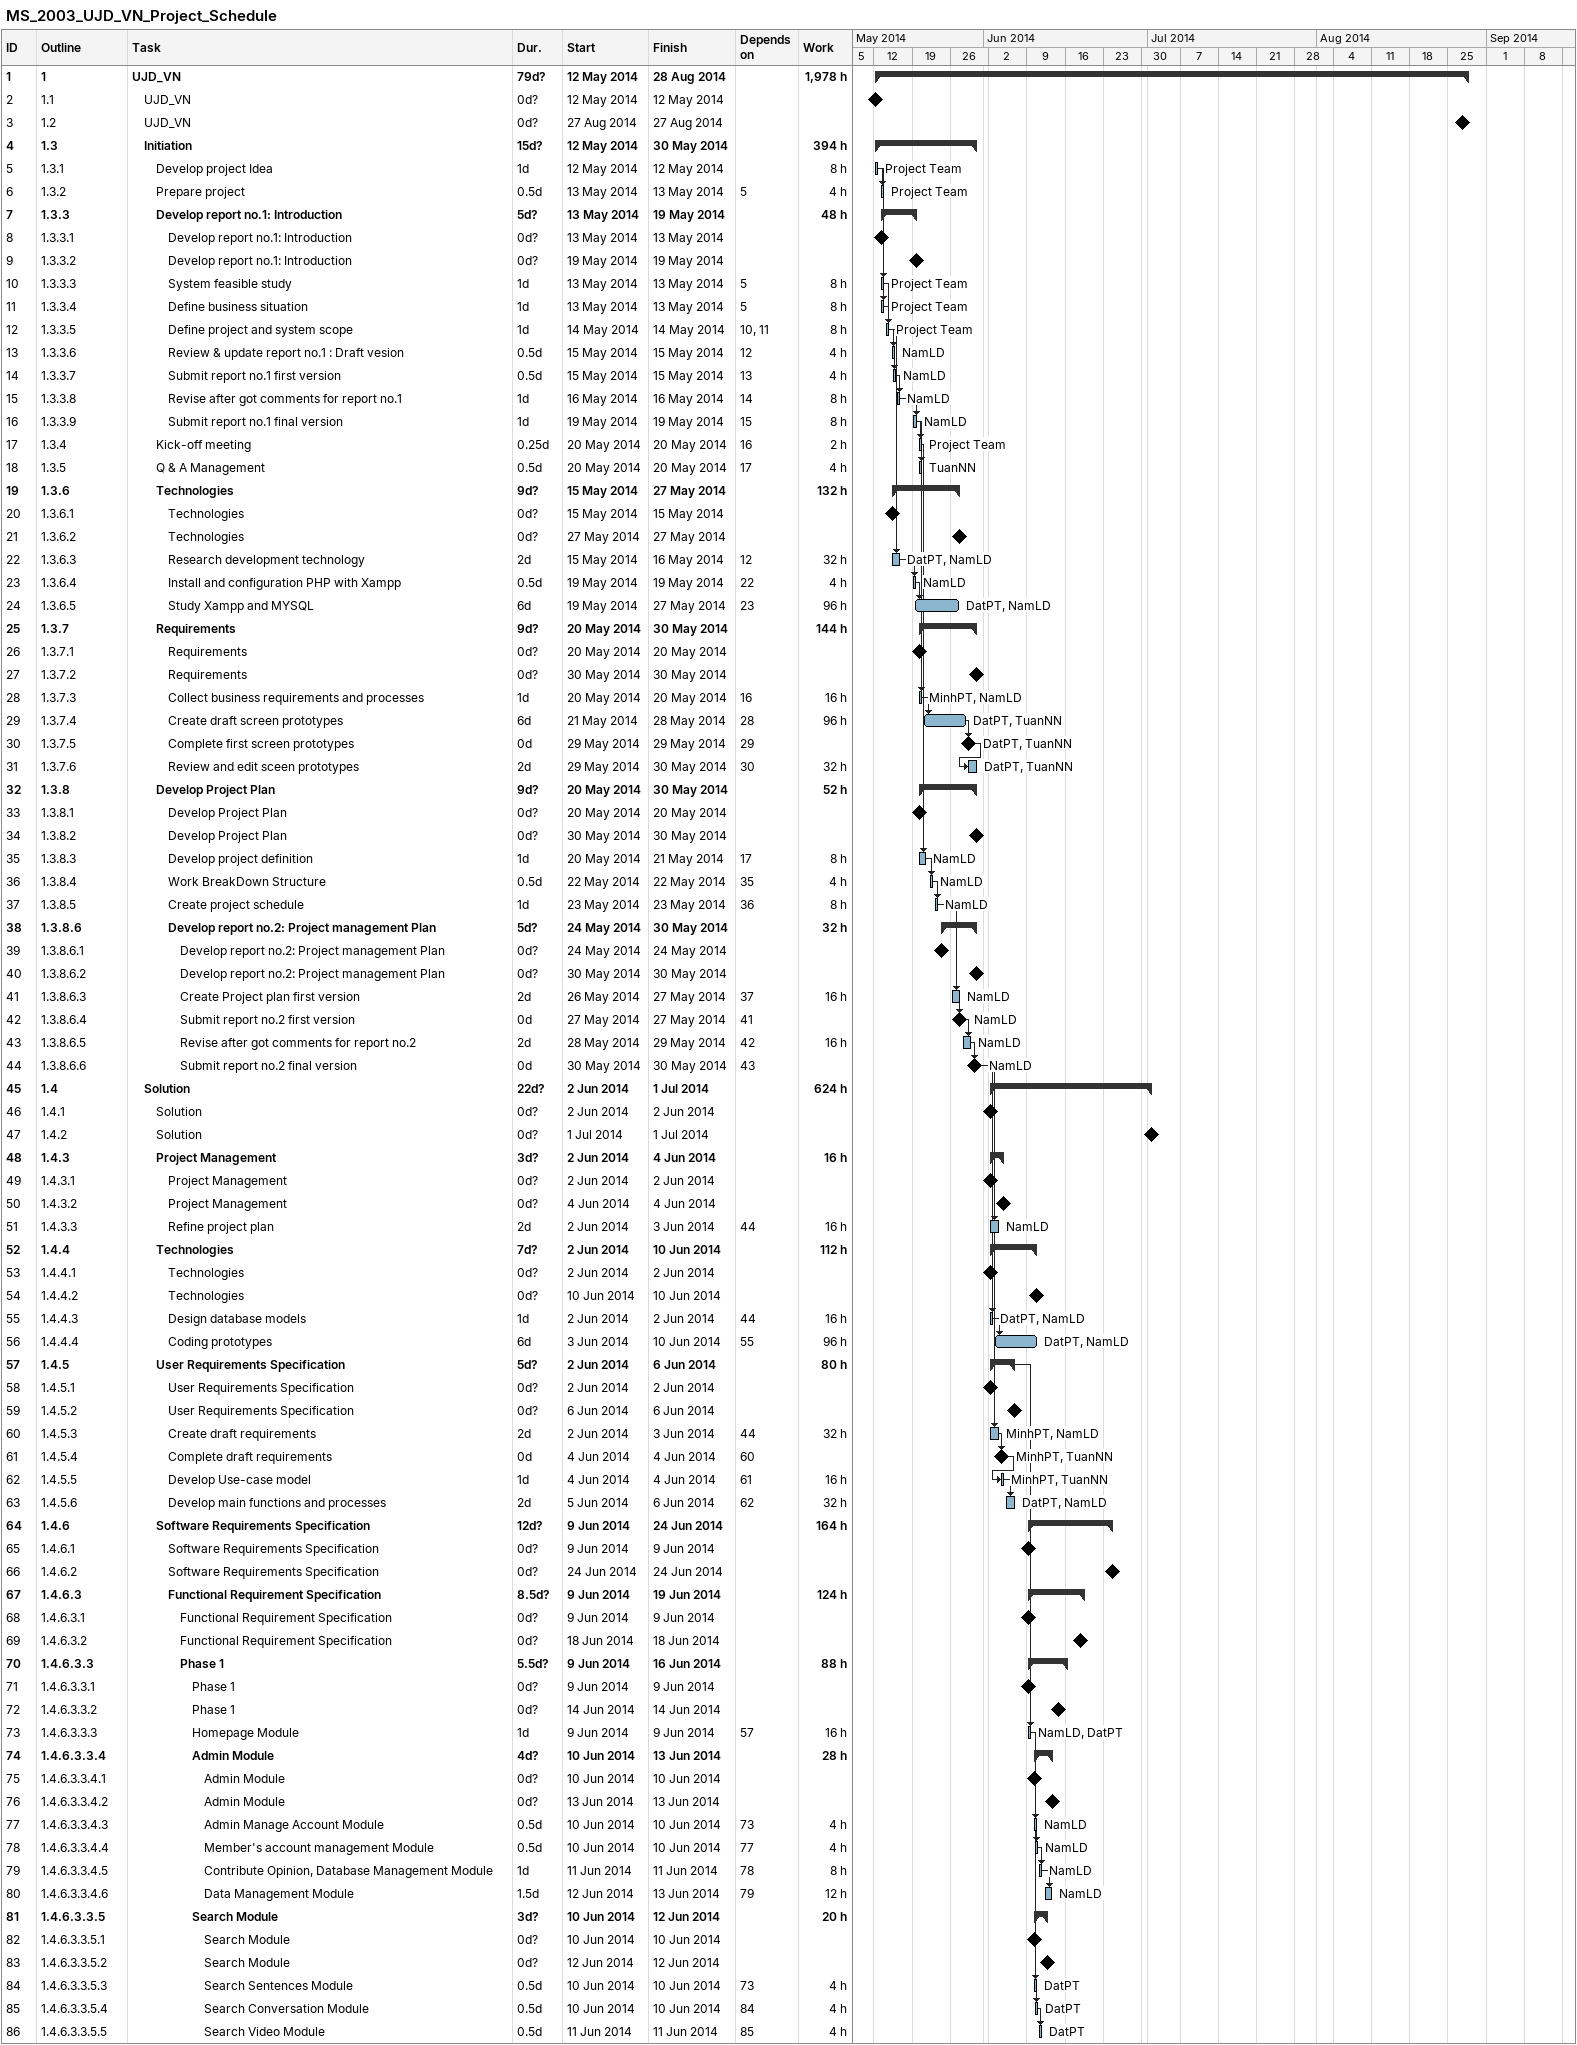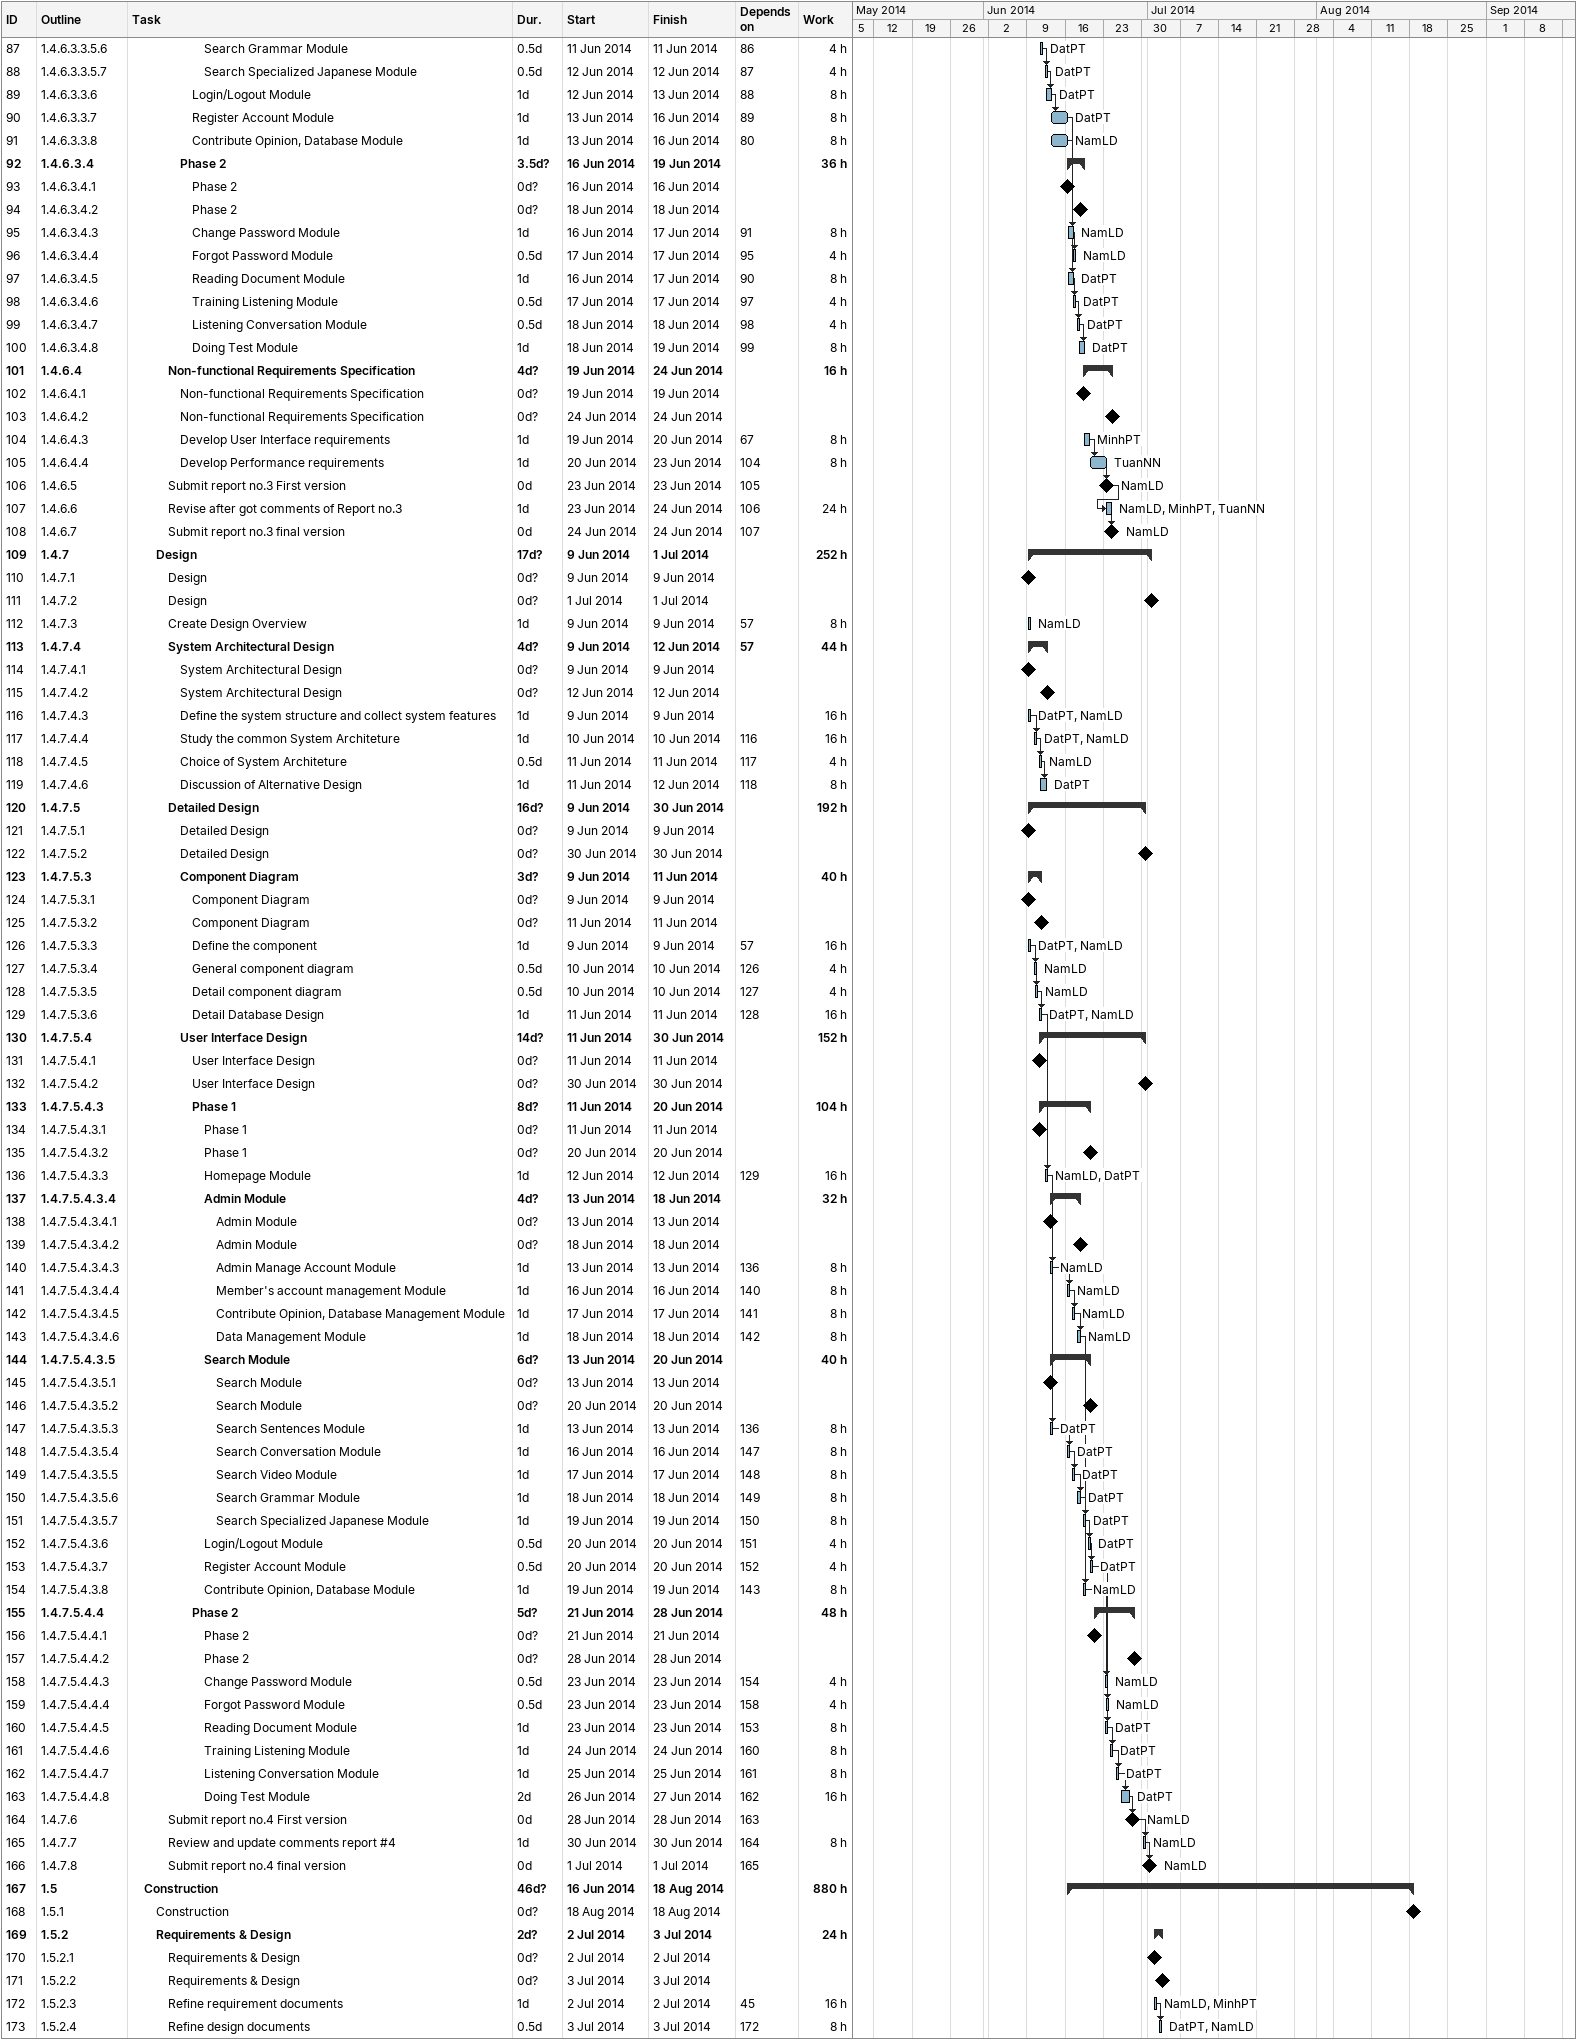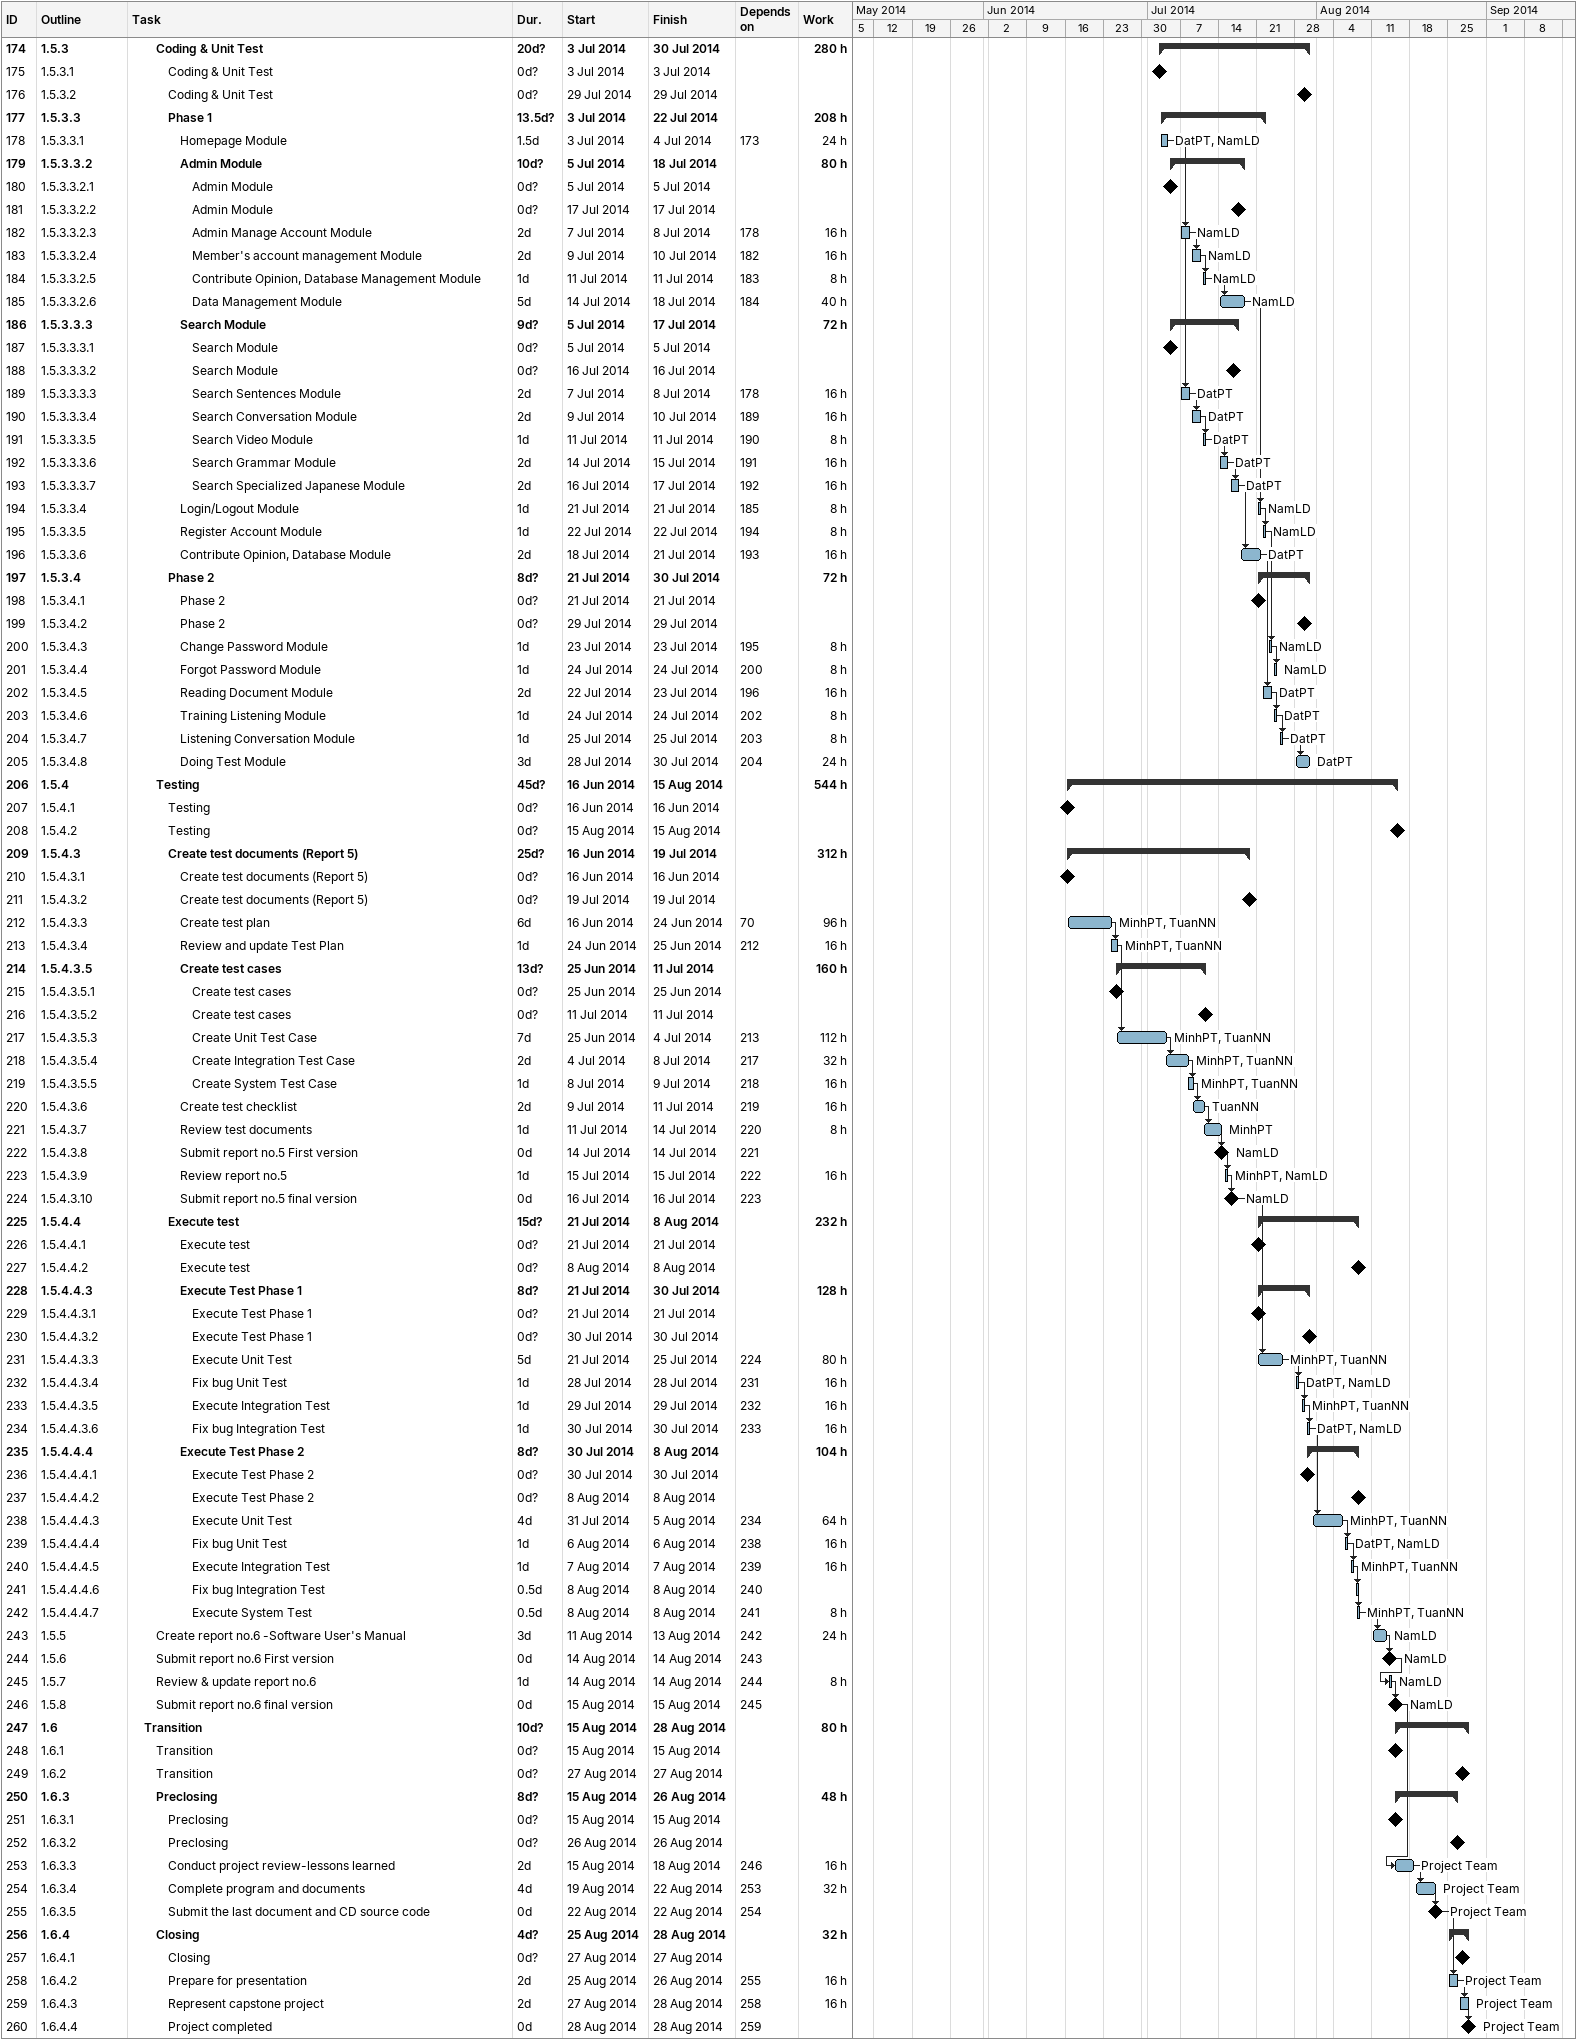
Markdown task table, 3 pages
MS_2003_UJD_VN_Project_Schedule

| ID | WBS | Task | Duration | Start | Finish | Predecessors | Resources | Work (h) |
|---|---|---|---|---|---|---|---|---|
| 1 | 1 | **UJD_VN** | 79d? | 2014-05-12 | 2014-08-28 |  |  | 1978 |
| 2 | 1.1 | UJD_VN | 0d? | 2014-05-12 | 2014-05-12 |  |  |  |
| 3 | 1.2 | UJD_VN | 0d? | 2014-08-27 | 2014-08-27 |  |  |  |
| 4 | 1.3 | **Initiation** | 15d? | 2014-05-12 | 2014-05-30 |  |  | 394 |
| 5 | 1.3.1 | Develop project Idea | 1d | 2014-05-12 | 2014-05-12 |  | Project Team | 8 |
| 6 | 1.3.2 | Prepare project | 0.5d | 2014-05-13 | 2014-05-13 | 5 | Project Team | 4 |
| 7 | 1.3.3 | **Develop report no.1: Introduction** | 5d? | 2014-05-13 | 2014-05-19 |  |  | 48 |
| 8 | 1.3.3.1 | Develop report no.1: Introduction | 0d? | 2014-05-13 | 2014-05-13 |  |  |  |
| 9 | 1.3.3.2 | Develop report no.1: Introduction | 0d? | 2014-05-19 | 2014-05-19 |  |  |  |
| 10 | 1.3.3.3 | System feasible study | 1d | 2014-05-13 | 2014-05-13 | 5 | Project Team | 8 |
| 11 | 1.3.3.4 | Define business situation | 1d | 2014-05-13 | 2014-05-13 | 5 | Project Team | 8 |
| 12 | 1.3.3.5 | Define project and system scope | 1d | 2014-05-14 | 2014-05-14 | 10, 11 | Project Team | 8 |
| 13 | 1.3.3.6 | Review & update report no.1 : Draft vesion | 0.5d | 2014-05-15 | 2014-05-15 | 12 | NamLD | 4 |
| 14 | 1.3.3.7 | Submit report no.1 first version | 0.5d | 2014-05-15 | 2014-05-15 | 13 | NamLD | 4 |
| 15 | 1.3.3.8 | Revise after got comments for report no.1 | 1d | 2014-05-16 | 2014-05-16 | 14 | NamLD | 8 |
| 16 | 1.3.3.9 | Submit report no.1 final version | 1d | 2014-05-19 | 2014-05-19 | 15 | NamLD | 8 |
| 17 | 1.3.4 | Kick-off meeting | 0.25d | 2014-05-20 | 2014-05-20 | 16 | Project Team | 2 |
| 18 | 1.3.5 | Q & A Management | 0.5d | 2014-05-20 | 2014-05-20 | 17 | TuanNN | 4 |
| 19 | 1.3.6 | **Technologies** | 9d? | 2014-05-15 | 2014-05-27 |  |  | 132 |
| 20 | 1.3.6.1 | Technologies | 0d? | 2014-05-15 | 2014-05-15 |  |  |  |
| 21 | 1.3.6.2 | Technologies | 0d? | 2014-05-27 | 2014-05-27 |  |  |  |
| 22 | 1.3.6.3 | Research development technology | 2d | 2014-05-15 | 2014-05-16 | 12 | DatPT, NamLD | 32 |
| 23 | 1.3.6.4 | Install and configuration PHP with Xampp | 0.5d | 2014-05-19 | 2014-05-19 | 22 | NamLD | 4 |
| 24 | 1.3.6.5 | Study Xampp and MYSQL | 6d | 2014-05-19 | 2014-05-27 | 23 | DatPT, NamLD | 96 |
| 25 | 1.3.7 | **Requirements** | 9d? | 2014-05-20 | 2014-05-30 |  |  | 144 |
| 26 | 1.3.7.1 | Requirements | 0d? | 2014-05-20 | 2014-05-20 |  |  |  |
| 27 | 1.3.7.2 | Requirements | 0d? | 2014-05-30 | 2014-05-30 |  |  |  |
| 28 | 1.3.7.3 | Collect business requirements and processes | 1d | 2014-05-20 | 2014-05-20 | 16 | MinhPT, NamLD | 16 |
| 29 | 1.3.7.4 | Create draft screen prototypes | 6d | 2014-05-21 | 2014-05-28 | 28 | DatPT, TuanNN | 96 |
| 30 | 1.3.7.5 | Complete first screen prototypes | 0d | 2014-05-29 | 2014-05-29 | 29 | DatPT, TuanNN |  |
| 31 | 1.3.7.6 | Review and edit sceen prototypes | 2d | 2014-05-29 | 2014-05-30 | 30 | DatPT, TuanNN | 32 |
| 32 | 1.3.8 | **Develop Project Plan** | 9d? | 2014-05-20 | 2014-05-30 |  |  | 52 |
| 33 | 1.3.8.1 | Develop Project Plan | 0d? | 2014-05-20 | 2014-05-20 |  |  |  |
| 34 | 1.3.8.2 | Develop Project Plan | 0d? | 2014-05-30 | 2014-05-30 |  |  |  |
| 35 | 1.3.8.3 | Develop project definition | 1d | 2014-05-20 | 2014-05-21 | 17 | NamLD | 8 |
| 36 | 1.3.8.4 | Work BreakDown Structure | 0.5d | 2014-05-22 | 2014-05-22 | 35 | NamLD | 4 |
| 37 | 1.3.8.5 | Create project schedule | 1d | 2014-05-23 | 2014-05-23 | 36 | NamLD | 8 |
| 38 | 1.3.8.6 | **Develop report no.2: Project management Plan** | 5d? | 2014-05-24 | 2014-05-30 |  |  | 32 |
| 39 | 1.3.8.6.1 | Develop report no.2: Project management Plan | 0d? | 2014-05-24 | 2014-05-24 |  |  |  |
| 40 | 1.3.8.6.2 | Develop report no.2: Project management Plan | 0d? | 2014-05-30 | 2014-05-30 |  |  |  |
| 41 | 1.3.8.6.3 | Create Project plan first version | 2d | 2014-05-26 | 2014-05-27 | 37 | NamLD | 16 |
| 42 | 1.3.8.6.4 | Submit report no.2 first version | 0d | 2014-05-27 | 2014-05-27 | 41 | NamLD |  |
| 43 | 1.3.8.6.5 | Revise after got comments for report no.2 | 2d | 2014-05-28 | 2014-05-29 | 42 | NamLD | 16 |
| 44 | 1.3.8.6.6 | Submit report no.2 final version | 0d | 2014-05-30 | 2014-05-30 | 43 | NamLD |  |
| 45 | 1.4 | **Solution** | 22d? | 2014-06-02 | 2014-07-01 |  |  | 624 |
| 46 | 1.4.1 | Solution | 0d? | 2014-06-02 | 2014-06-02 |  |  |  |
| 47 | 1.4.2 | Solution | 0d? | 2014-07-01 | 2014-07-01 |  |  |  |
| 48 | 1.4.3 | **Project Management** | 3d? | 2014-06-02 | 2014-06-04 |  |  | 16 |
| 49 | 1.4.3.1 | Project Management | 0d? | 2014-06-02 | 2014-06-02 |  |  |  |
| 50 | 1.4.3.2 | Project Management | 0d? | 2014-06-04 | 2014-06-04 |  |  |  |
| 51 | 1.4.3.3 | Refine project plan | 2d | 2014-06-02 | 2014-06-03 | 44 | NamLD | 16 |
| 52 | 1.4.4 | **Technologies** | 7d? | 2014-06-02 | 2014-06-10 |  |  | 112 |
| 53 | 1.4.4.1 | Technologies | 0d? | 2014-06-02 | 2014-06-02 |  |  |  |
| 54 | 1.4.4.2 | Technologies | 0d? | 2014-06-10 | 2014-06-10 |  |  |  |
| 55 | 1.4.4.3 | Design database models | 1d | 2014-06-02 | 2014-06-02 | 44 | DatPT, NamLD | 16 |
| 56 | 1.4.4.4 | Coding prototypes | 6d | 2014-06-03 | 2014-06-10 | 55 | DatPT, NamLD | 96 |
| 57 | 1.4.5 | **User Requirements Specification** | 5d? | 2014-06-02 | 2014-06-06 |  |  | 80 |
| 58 | 1.4.5.1 | User Requirements Specification | 0d? | 2014-06-02 | 2014-06-02 |  |  |  |
| 59 | 1.4.5.2 | User Requirements Specification | 0d? | 2014-06-06 | 2014-06-06 |  |  |  |
| 60 | 1.4.5.3 | Create draft requirements | 2d | 2014-06-02 | 2014-06-03 | 44 | MinhPT, NamLD | 32 |
| 61 | 1.4.5.4 | Complete draft requirements | 0d | 2014-06-04 | 2014-06-04 | 60 | MinhPT, TuanNN |  |
| 62 | 1.4.5.5 | Develop Use-case model | 1d | 2014-06-04 | 2014-06-04 | 61 | MinhPT, TuanNN | 16 |
| 63 | 1.4.5.6 | Develop main functions and processes | 2d | 2014-06-05 | 2014-06-06 | 62 | DatPT, NamLD | 32 |
| 64 | 1.4.6 | **Software Requirements Specification** | 12d? | 2014-06-09 | 2014-06-24 |  |  | 164 |
| 65 | 1.4.6.1 | Software Requirements Specification | 0d? | 2014-06-09 | 2014-06-09 |  |  |  |
| 66 | 1.4.6.2 | Software Requirements Specification | 0d? | 2014-06-24 | 2014-06-24 |  |  |  |
| 67 | 1.4.6.3 | **Functional Requirement Specification** | 8.5d? | 2014-06-09 | 2014-06-19 |  |  | 124 |
| 68 | 1.4.6.3.1 | Functional Requirement Specification | 0d? | 2014-06-09 | 2014-06-09 |  |  |  |
| 69 | 1.4.6.3.2 | Functional Requirement Specification | 0d? | 2014-06-18 | 2014-06-18 |  |  |  |
| 70 | 1.4.6.3.3 | **Phase 1** | 5.5d? | 2014-06-09 | 2014-06-16 |  |  | 88 |
| 71 | 1.4.6.3.3.1 | Phase 1 | 0d? | 2014-06-09 | 2014-06-09 |  |  |  |
| 72 | 1.4.6.3.3.2 | Phase 1 | 0d? | 2014-06-14 | 2014-06-14 |  |  |  |
| 73 | 1.4.6.3.3.3 | Homepage Module | 1d | 2014-06-09 | 2014-06-09 | 57 | NamLD, DatPT | 16 |
| 74 | 1.4.6.3.3.4 | **Admin Module** | 4d? | 2014-06-10 | 2014-06-13 |  |  | 28 |
| 75 | 1.4.6.3.3.4.1 | Admin Module | 0d? | 2014-06-10 | 2014-06-10 |  |  |  |
| 76 | 1.4.6.3.3.4.2 | Admin Module | 0d? | 2014-06-13 | 2014-06-13 |  |  |  |
| 77 | 1.4.6.3.3.4.3 | Admin Manage Account Module | 0.5d | 2014-06-10 | 2014-06-10 | 73 | NamLD | 4 |
| 78 | 1.4.6.3.3.4.4 | Member's account management Module | 0.5d | 2014-06-10 | 2014-06-10 | 77 | NamLD | 4 |
| 79 | 1.4.6.3.3.4.5 | Contribute Opinion, Database Management Module | 1d | 2014-06-11 | 2014-06-11 | 78 | NamLD | 8 |
| 80 | 1.4.6.3.3.4.6 | Data Management Module | 1.5d | 2014-06-12 | 2014-06-13 | 79 | NamLD | 12 |
| 81 | 1.4.6.3.3.5 | **Search Module** | 3d? | 2014-06-10 | 2014-06-12 |  |  | 20 |
| 82 | 1.4.6.3.3.5.1 | Search Module | 0d? | 2014-06-10 | 2014-06-10 |  |  |  |
| 83 | 1.4.6.3.3.5.2 | Search Module | 0d? | 2014-06-12 | 2014-06-12 |  |  |  |
| 84 | 1.4.6.3.3.5.3 | Search Sentences Module | 0.5d | 2014-06-10 | 2014-06-10 | 73 | DatPT | 4 |
| 85 | 1.4.6.3.3.5.4 | Search Conversation Module | 0.5d | 2014-06-10 | 2014-06-10 | 84 | DatPT | 4 |
| 86 | 1.4.6.3.3.5.5 | Search Video Module | 0.5d | 2014-06-11 | 2014-06-11 | 85 | DatPT | 4 |
| 87 | 1.4.6.3.3.5.6 | Search Grammar Module | 0.5d | 2014-06-11 | 2014-06-11 | 86 | DatPT | 4 |
| 88 | 1.4.6.3.3.5.7 | Search Specialized Japanese Module | 0.5d | 2014-06-12 | 2014-06-12 | 87 | DatPT | 4 |
| 89 | 1.4.6.3.3.6 | Login/Logout Module | 1d | 2014-06-12 | 2014-06-13 | 88 | DatPT | 8 |
| 90 | 1.4.6.3.3.7 | Register Account Module | 1d | 2014-06-13 | 2014-06-16 | 89 | DatPT | 8 |
| 91 | 1.4.6.3.3.8 | Contribute Opinion, Database Module | 1d | 2014-06-13 | 2014-06-16 | 80 | NamLD | 8 |
| 92 | 1.4.6.3.4 | **Phase 2** | 3.5d? | 2014-06-16 | 2014-06-19 |  |  | 36 |
| 93 | 1.4.6.3.4.1 | Phase 2 | 0d? | 2014-06-16 | 2014-06-16 |  |  |  |
| 94 | 1.4.6.3.4.2 | Phase 2 | 0d? | 2014-06-18 | 2014-06-18 |  |  |  |
| 95 | 1.4.6.3.4.3 | Change Password Module | 1d | 2014-06-16 | 2014-06-17 | 91 | NamLD | 8 |
| 96 | 1.4.6.3.4.4 | Forgot Password Module | 0.5d | 2014-06-17 | 2014-06-17 | 95 | NamLD | 4 |
| 97 | 1.4.6.3.4.5 | Reading Document Module | 1d | 2014-06-16 | 2014-06-17 | 90 | DatPT | 8 |
| 98 | 1.4.6.3.4.6 | Training Listening Module | 0.5d | 2014-06-17 | 2014-06-17 | 97 | DatPT | 4 |
| 99 | 1.4.6.3.4.7 | Listening Conversation Module | 0.5d | 2014-06-18 | 2014-06-18 | 98 | DatPT | 4 |
| 100 | 1.4.6.3.4.8 | Doing Test Module | 1d | 2014-06-18 | 2014-06-19 | 99 | DatPT | 8 |
| 101 | 1.4.6.4 | **Non-functional Requirements Specification** | 4d? | 2014-06-19 | 2014-06-24 |  |  | 16 |
| 102 | 1.4.6.4.1 | Non-functional Requirements Specification | 0d? | 2014-06-19 | 2014-06-19 |  |  |  |
| 103 | 1.4.6.4.2 | Non-functional Requirements Specification | 0d? | 2014-06-24 | 2014-06-24 |  |  |  |
| 104 | 1.4.6.4.3 | Develop User Interface requirements | 1d | 2014-06-19 | 2014-06-20 | 67 | MinhPT | 8 |
| 105 | 1.4.6.4.4 | Develop Performance requirements | 1d | 2014-06-20 | 2014-06-23 | 104 | TuanNN | 8 |
| 106 | 1.4.6.5 | Submit report no.3 First version | 0d | 2014-06-23 | 2014-06-23 | 105 | NamLD |  |
| 107 | 1.4.6.6 | Revise after got comments of Report no.3 | 1d | 2014-06-23 | 2014-06-24 | 106 | NamLD, MinhPT, TuanNN | 24 |
| 108 | 1.4.6.7 | Submit report no.3 final version | 0d | 2014-06-24 | 2014-06-24 | 107 | NamLD |  |
| 109 | 1.4.7 | **Design** | 17d? | 2014-06-09 | 2014-07-01 |  |  | 252 |
| 110 | 1.4.7.1 | Design | 0d? | 2014-06-09 | 2014-06-09 |  |  |  |
| 111 | 1.4.7.2 | Design | 0d? | 2014-07-01 | 2014-07-01 |  |  |  |
| 112 | 1.4.7.3 | Create Design Overview | 1d | 2014-06-09 | 2014-06-09 | 57 | NamLD | 8 |
| 113 | 1.4.7.4 | **System Architectural Design** | 4d? | 2014-06-09 | 2014-06-12 | 57 |  | 44 |
| 114 | 1.4.7.4.1 | System Architectural Design | 0d? | 2014-06-09 | 2014-06-09 |  |  |  |
| 115 | 1.4.7.4.2 | System Architectural Design | 0d? | 2014-06-12 | 2014-06-12 |  |  |  |
| 116 | 1.4.7.4.3 | Define the system structure and collect system features | 1d | 2014-06-09 | 2014-06-09 |  | DatPT, NamLD | 16 |
| 117 | 1.4.7.4.4 | Study the common System Architeture | 1d | 2014-06-10 | 2014-06-10 | 116 | DatPT, NamLD | 16 |
| 118 | 1.4.7.4.5 | Choice of System Architeture | 0.5d | 2014-06-11 | 2014-06-11 | 117 | NamLD | 4 |
| 119 | 1.4.7.4.6 | Discussion of Alternative Design | 1d | 2014-06-11 | 2014-06-12 | 118 | DatPT | 8 |
| 120 | 1.4.7.5 | **Detailed Design** | 16d? | 2014-06-09 | 2014-06-30 |  |  | 192 |
| 121 | 1.4.7.5.1 | Detailed Design | 0d? | 2014-06-09 | 2014-06-09 |  |  |  |
| 122 | 1.4.7.5.2 | Detailed Design | 0d? | 2014-06-30 | 2014-06-30 |  |  |  |
| 123 | 1.4.7.5.3 | **Component Diagram** | 3d? | 2014-06-09 | 2014-06-11 |  |  | 40 |
| 124 | 1.4.7.5.3.1 | Component Diagram | 0d? | 2014-06-09 | 2014-06-09 |  |  |  |
| 125 | 1.4.7.5.3.2 | Component Diagram | 0d? | 2014-06-11 | 2014-06-11 |  |  |  |
| 126 | 1.4.7.5.3.3 | Define the component | 1d | 2014-06-09 | 2014-06-09 | 57 | DatPT, NamLD | 16 |
| 127 | 1.4.7.5.3.4 | General component diagram | 0.5d | 2014-06-10 | 2014-06-10 | 126 | NamLD | 4 |
| 128 | 1.4.7.5.3.5 | Detail component diagram | 0.5d | 2014-06-10 | 2014-06-10 | 127 | NamLD | 4 |
| 129 | 1.4.7.5.3.6 | Detail Database Design | 1d | 2014-06-11 | 2014-06-11 | 128 | DatPT, NamLD | 16 |
| 130 | 1.4.7.5.4 | **User Interface Design** | 14d? | 2014-06-11 | 2014-06-30 |  |  | 152 |
| 131 | 1.4.7.5.4.1 | User Interface Design | 0d? | 2014-06-11 | 2014-06-11 |  |  |  |
| 132 | 1.4.7.5.4.2 | User Interface Design | 0d? | 2014-06-30 | 2014-06-30 |  |  |  |
| 133 | 1.4.7.5.4.3 | **Phase 1** | 8d? | 2014-06-11 | 2014-06-20 |  |  | 104 |
| 134 | 1.4.7.5.4.3.1 | Phase 1 | 0d? | 2014-06-11 | 2014-06-11 |  |  |  |
| 135 | 1.4.7.5.4.3.2 | Phase 1 | 0d? | 2014-06-20 | 2014-06-20 |  |  |  |
| 136 | 1.4.7.5.4.3.3 | Homepage Module | 1d | 2014-06-12 | 2014-06-12 | 129 | NamLD, DatPT | 16 |
| 137 | 1.4.7.5.4.3.4 | **Admin Module** | 4d? | 2014-06-13 | 2014-06-18 |  |  | 32 |
| 138 | 1.4.7.5.4.3.4.1 | Admin Module | 0d? | 2014-06-13 | 2014-06-13 |  |  |  |
| 139 | 1.4.7.5.4.3.4.2 | Admin Module | 0d? | 2014-06-18 | 2014-06-18 |  |  |  |
| 140 | 1.4.7.5.4.3.4.3 | Admin Manage Account Module | 1d | 2014-06-13 | 2014-06-13 | 136 | NamLD | 8 |
| 141 | 1.4.7.5.4.3.4.4 | Member's account management Module | 1d | 2014-06-16 | 2014-06-16 | 140 | NamLD | 8 |
| 142 | 1.4.7.5.4.3.4.5 | Contribute Opinion, Database Management Module | 1d | 2014-06-17 | 2014-06-17 | 141 | NamLD | 8 |
| 143 | 1.4.7.5.4.3.4.6 | Data Management Module | 1d | 2014-06-18 | 2014-06-18 | 142 | NamLD | 8 |
| 144 | 1.4.7.5.4.3.5 | **Search Module** | 6d? | 2014-06-13 | 2014-06-20 |  |  | 40 |
| 145 | 1.4.7.5.4.3.5.1 | Search Module | 0d? | 2014-06-13 | 2014-06-13 |  |  |  |
| 146 | 1.4.7.5.4.3.5.2 | Search Module | 0d? | 2014-06-20 | 2014-06-20 |  |  |  |
| 147 | 1.4.7.5.4.3.5.3 | Search Sentences Module | 1d | 2014-06-13 | 2014-06-13 | 136 | DatPT | 8 |
| 148 | 1.4.7.5.4.3.5.4 | Search Conversation Module | 1d | 2014-06-16 | 2014-06-16 | 147 | DatPT | 8 |
| 149 | 1.4.7.5.4.3.5.5 | Search Video Module | 1d | 2014-06-17 | 2014-06-17 | 148 | DatPT | 8 |
| 150 | 1.4.7.5.4.3.5.6 | Search Grammar Module | 1d | 2014-06-18 | 2014-06-18 | 149 | DatPT | 8 |
| 151 | 1.4.7.5.4.3.5.7 | Search Specialized Japanese Module | 1d | 2014-06-19 | 2014-06-19 | 150 | DatPT | 8 |
| 152 | 1.4.7.5.4.3.6 | Login/Logout Module | 0.5d | 2014-06-20 | 2014-06-20 | 151 | DatPT | 4 |
| 153 | 1.4.7.5.4.3.7 | Register Account Module | 0.5d | 2014-06-20 | 2014-06-20 | 152 | DatPT | 4 |
| 154 | 1.4.7.5.4.3.8 | Contribute Opinion, Database Module | 1d | 2014-06-19 | 2014-06-19 | 143 | NamLD | 8 |
| 155 | 1.4.7.5.4.4 | **Phase 2** | 5d? | 2014-06-21 | 2014-06-28 |  |  | 48 |
| 156 | 1.4.7.5.4.4.1 | Phase 2 | 0d? | 2014-06-21 | 2014-06-21 |  |  |  |
| 157 | 1.4.7.5.4.4.2 | Phase 2 | 0d? | 2014-06-28 | 2014-06-28 |  |  |  |
| 158 | 1.4.7.5.4.4.3 | Change Password Module | 0.5d | 2014-06-23 | 2014-06-23 | 154 | NamLD | 4 |
| 159 | 1.4.7.5.4.4.4 | Forgot Password Module | 0.5d | 2014-06-23 | 2014-06-23 | 158 | NamLD | 4 |
| 160 | 1.4.7.5.4.4.5 | Reading Document Module | 1d | 2014-06-23 | 2014-06-23 | 153 | DatPT | 8 |
| 161 | 1.4.7.5.4.4.6 | Training Listening Module | 1d | 2014-06-24 | 2014-06-24 | 160 | DatPT | 8 |
| 162 | 1.4.7.5.4.4.7 | Listening Conversation Module | 1d | 2014-06-25 | 2014-06-25 | 161 | DatPT | 8 |
| 163 | 1.4.7.5.4.4.8 | Doing Test Module | 2d | 2014-06-26 | 2014-06-27 | 162 | DatPT | 16 |
| 164 | 1.4.7.6 | Submit report no.4 First version | 0d | 2014-06-28 | 2014-06-28 | 163 | NamLD |  |
| 165 | 1.4.7.7 | Review and update comments report #4 | 1d | 2014-06-30 | 2014-06-30 | 164 | NamLD | 8 |
| 166 | 1.4.7.8 | Submit report no.4 final version | 0d | 2014-07-01 | 2014-07-01 | 165 | NamLD |  |
| 167 | 1.5 | **Construction** | 46d? | 2014-06-16 | 2014-08-18 |  |  | 880 |
| 168 | 1.5.1 | Construction | 0d? | 2014-08-18 | 2014-08-18 |  |  |  |
| 169 | 1.5.2 | **Requirements & Design** | 2d? | 2014-07-02 | 2014-07-03 |  |  | 24 |
| 170 | 1.5.2.1 | Requirements & Design | 0d? | 2014-07-02 | 2014-07-02 |  |  |  |
| 171 | 1.5.2.2 | Requirements & Design | 0d? | 2014-07-03 | 2014-07-03 |  |  |  |
| 172 | 1.5.2.3 | Refine requirement documents | 1d | 2014-07-02 | 2014-07-02 | 45 | NamLD, MinhPT | 16 |
| 173 | 1.5.2.4 | Refine design documents | 0.5d | 2014-07-03 | 2014-07-03 | 172 | DatPT, NamLD | 8 |
| 174 | 1.5.3 | **Coding & Unit Test** | 20d? | 2014-07-03 | 2014-07-30 |  |  | 280 |
| 175 | 1.5.3.1 | Coding & Unit Test | 0d? | 2014-07-03 | 2014-07-03 |  |  |  |
| 176 | 1.5.3.2 | Coding & Unit Test | 0d? | 2014-07-29 | 2014-07-29 |  |  |  |
| 177 | 1.5.3.3 | **Phase 1** | 13.5d? | 2014-07-03 | 2014-07-22 |  |  | 208 |
| 178 | 1.5.3.3.1 | Homepage Module | 1.5d | 2014-07-03 | 2014-07-04 | 173 | DatPT, NamLD | 24 |
| 179 | 1.5.3.3.2 | **Admin Module** | 10d? | 2014-07-05 | 2014-07-18 |  |  | 80 |
| 180 | 1.5.3.3.2.1 | Admin Module | 0d? | 2014-07-05 | 2014-07-05 |  |  |  |
| 181 | 1.5.3.3.2.2 | Admin Module | 0d? | 2014-07-17 | 2014-07-17 |  |  |  |
| 182 | 1.5.3.3.2.3 | Admin Manage Account Module | 2d | 2014-07-07 | 2014-07-08 | 178 | NamLD | 16 |
| 183 | 1.5.3.3.2.4 | Member's account management Module | 2d | 2014-07-09 | 2014-07-10 | 182 | NamLD | 16 |
| 184 | 1.5.3.3.2.5 | Contribute Opinion, Database Management Module | 1d | 2014-07-11 | 2014-07-11 | 183 | NamLD | 8 |
| 185 | 1.5.3.3.2.6 | Data Management Module | 5d | 2014-07-14 | 2014-07-18 | 184 | NamLD | 40 |
| 186 | 1.5.3.3.3 | **Search Module** | 9d? | 2014-07-05 | 2014-07-17 |  |  | 72 |
| 187 | 1.5.3.3.3.1 | Search Module | 0d? | 2014-07-05 | 2014-07-05 |  |  |  |
| 188 | 1.5.3.3.3.2 | Search Module | 0d? | 2014-07-16 | 2014-07-16 |  |  |  |
| 189 | 1.5.3.3.3.3 | Search Sentences Module | 2d | 2014-07-07 | 2014-07-08 | 178 | DatPT | 16 |
| 190 | 1.5.3.3.3.4 | Search Conversation Module | 2d | 2014-07-09 | 2014-07-10 | 189 | DatPT | 16 |
| 191 | 1.5.3.3.3.5 | Search Video Module | 1d | 2014-07-11 | 2014-07-11 | 190 | DatPT | 8 |
| 192 | 1.5.3.3.3.6 | Search Grammar Module | 2d | 2014-07-14 | 2014-07-15 | 191 | DatPT | 16 |
| 193 | 1.5.3.3.3.7 | Search Specialized Japanese Module | 2d | 2014-07-16 | 2014-07-17 | 192 | DatPT | 16 |
| 194 | 1.5.3.3.4 | Login/Logout Module | 1d | 2014-07-21 | 2014-07-21 | 185 | NamLD | 8 |
| 195 | 1.5.3.3.5 | Register Account Module | 1d | 2014-07-22 | 2014-07-22 | 194 | NamLD | 8 |
| 196 | 1.5.3.3.6 | Contribute Opinion, Database Module | 2d | 2014-07-18 | 2014-07-21 | 193 | DatPT | 16 |
| 197 | 1.5.3.4 | **Phase 2** | 8d? | 2014-07-21 | 2014-07-30 |  |  | 72 |
| 198 | 1.5.3.4.1 | Phase 2 | 0d? | 2014-07-21 | 2014-07-21 |  |  |  |
| 199 | 1.5.3.4.2 | Phase 2 | 0d? | 2014-07-29 | 2014-07-29 |  |  |  |
| 200 | 1.5.3.4.3 | Change Password Module | 1d | 2014-07-23 | 2014-07-23 | 195 | NamLD | 8 |
| 201 | 1.5.3.4.4 | Forgot Password Module | 1d | 2014-07-24 | 2014-07-24 | 200 | NamLD | 8 |
| 202 | 1.5.3.4.5 | Reading Document Module | 2d | 2014-07-22 | 2014-07-23 | 196 | DatPT | 16 |
| 203 | 1.5.3.4.6 | Training Listening Module | 1d | 2014-07-24 | 2014-07-24 | 202 | DatPT | 8 |
| 204 | 1.5.3.4.7 | Listening Conversation Module | 1d | 2014-07-25 | 2014-07-25 | 203 | DatPT | 8 |
| 205 | 1.5.3.4.8 | Doing Test Module | 3d | 2014-07-28 | 2014-07-30 | 204 | DatPT | 24 |
| 206 | 1.5.4 | **Testing** | 45d? | 2014-06-16 | 2014-08-15 |  |  | 544 |
| 207 | 1.5.4.1 | Testing | 0d? | 2014-06-16 | 2014-06-16 |  |  |  |
| 208 | 1.5.4.2 | Testing | 0d? | 2014-08-15 | 2014-08-15 |  |  |  |
| 209 | 1.5.4.3 | **Create test documents (Report 5)** | 25d? | 2014-06-16 | 2014-07-19 |  |  | 312 |
| 210 | 1.5.4.3.1 | Create test documents (Report 5) | 0d? | 2014-06-16 | 2014-06-16 |  |  |  |
| 211 | 1.5.4.3.2 | Create test documents (Report 5) | 0d? | 2014-07-19 | 2014-07-19 |  |  |  |
| 212 | 1.5.4.3.3 | Create test plan | 6d | 2014-06-16 | 2014-06-24 | 70 | MinhPT, TuanNN | 96 |
| 213 | 1.5.4.3.4 | Review and update Test Plan | 1d | 2014-06-24 | 2014-06-25 | 212 | MinhPT, TuanNN | 16 |
| 214 | 1.5.4.3.5 | **Create test cases** | 13d? | 2014-06-25 | 2014-07-11 |  |  | 160 |
| 215 | 1.5.4.3.5.1 | Create test cases | 0d? | 2014-06-25 | 2014-06-25 |  |  |  |
| 216 | 1.5.4.3.5.2 | Create test cases | 0d? | 2014-07-11 | 2014-07-11 |  |  |  |
| 217 | 1.5.4.3.5.3 | Create Unit Test Case | 7d | 2014-06-25 | 2014-07-04 | 213 | MinhPT, TuanNN | 112 |
| 218 | 1.5.4.3.5.4 | Create Integration Test Case | 2d | 2014-07-04 | 2014-07-08 | 217 | MinhPT, TuanNN | 32 |
| 219 | 1.5.4.3.5.5 | Create System Test Case | 1d | 2014-07-08 | 2014-07-09 | 218 | MinhPT, TuanNN | 16 |
| 220 | 1.5.4.3.6 | Create test checklist | 2d | 2014-07-09 | 2014-07-11 | 219 | TuanNN | 16 |
| 221 | 1.5.4.3.7 | Review test documents | 1d | 2014-07-11 | 2014-07-14 | 220 | MinhPT | 8 |
| 222 | 1.5.4.3.8 | Submit report no.5 First version | 0d | 2014-07-14 | 2014-07-14 | 221 | NamLD |  |
| 223 | 1.5.4.3.9 | Review report no.5 | 1d | 2014-07-15 | 2014-07-15 | 222 | MinhPT, NamLD | 16 |
| 224 | 1.5.4.3.10 | Submit report no.5 final version | 0d | 2014-07-16 | 2014-07-16 | 223 | NamLD |  |
| 225 | 1.5.4.4 | **Execute test** | 15d? | 2014-07-21 | 2014-08-08 |  |  | 232 |
| 226 | 1.5.4.4.1 | Execute test | 0d? | 2014-07-21 | 2014-07-21 |  |  |  |
| 227 | 1.5.4.4.2 | Execute test | 0d? | 2014-08-08 | 2014-08-08 |  |  |  |
| 228 | 1.5.4.4.3 | **Execute Test Phase 1** | 8d? | 2014-07-21 | 2014-07-30 |  |  | 128 |
| 229 | 1.5.4.4.3.1 | Execute Test Phase 1 | 0d? | 2014-07-21 | 2014-07-21 |  |  |  |
| 230 | 1.5.4.4.3.2 | Execute Test Phase 1 | 0d? | 2014-07-30 | 2014-07-30 |  |  |  |
| 231 | 1.5.4.4.3.3 | Execute Unit Test | 5d | 2014-07-21 | 2014-07-25 | 224 | MinhPT, TuanNN | 80 |
| 232 | 1.5.4.4.3.4 | Fix bug Unit Test | 1d | 2014-07-28 | 2014-07-28 | 231 | DatPT, NamLD | 16 |
| 233 | 1.5.4.4.3.5 | Execute Integration Test | 1d | 2014-07-29 | 2014-07-29 | 232 | MinhPT, TuanNN | 16 |
| 234 | 1.5.4.4.3.6 | Fix bug Integration Test | 1d | 2014-07-30 | 2014-07-30 | 233 | DatPT, NamLD | 16 |
| 235 | 1.5.4.4.4 | **Execute Test Phase 2** | 8d? | 2014-07-30 | 2014-08-08 |  |  | 104 |
| 236 | 1.5.4.4.4.1 | Execute Test Phase 2 | 0d? | 2014-07-30 | 2014-07-30 |  |  |  |
| 237 | 1.5.4.4.4.2 | Execute Test Phase 2 | 0d? | 2014-08-08 | 2014-08-08 |  |  |  |
| 238 | 1.5.4.4.4.3 | Execute Unit Test | 4d | 2014-07-31 | 2014-08-05 | 234 | MinhPT, TuanNN | 64 |
| 239 | 1.5.4.4.4.4 | Fix bug Unit Test | 1d | 2014-08-06 | 2014-08-06 | 238 | DatPT, NamLD | 16 |
| 240 | 1.5.4.4.4.5 | Execute Integration Test | 1d | 2014-08-07 | 2014-08-07 | 239 | MinhPT, TuanNN | 16 |
| 241 | 1.5.4.4.4.6 | Fix bug Integration Test | 0.5d | 2014-08-08 | 2014-08-08 | 240 |  |  |
| 242 | 1.5.4.4.4.7 | Execute System Test | 0.5d | 2014-08-08 | 2014-08-08 | 241 | MinhPT, TuanNN | 8 |
| 243 | 1.5.5 | Create report no.6 -Software User's Manual | 3d | 2014-08-11 | 2014-08-13 | 242 | NamLD | 24 |
| 244 | 1.5.6 | Submit report no.6 First version | 0d | 2014-08-14 | 2014-08-14 | 243 | NamLD |  |
| 245 | 1.5.7 | Review & update report no.6 | 1d | 2014-08-14 | 2014-08-14 | 244 | NamLD | 8 |
| 246 | 1.5.8 | Submit report no.6 final version | 0d | 2014-08-15 | 2014-08-15 | 245 | NamLD |  |
| 247 | 1.6 | **Transition** | 10d? | 2014-08-15 | 2014-08-28 |  |  | 80 |
| 248 | 1.6.1 | Transition | 0d? | 2014-08-15 | 2014-08-15 |  |  |  |
| 249 | 1.6.2 | Transition | 0d? | 2014-08-27 | 2014-08-27 |  |  |  |
| 250 | 1.6.3 | **Preclosing** | 8d? | 2014-08-15 | 2014-08-26 |  |  | 48 |
| 251 | 1.6.3.1 | Preclosing | 0d? | 2014-08-15 | 2014-08-15 |  |  |  |
| 252 | 1.6.3.2 | Preclosing | 0d? | 2014-08-26 | 2014-08-26 |  |  |  |
| 253 | 1.6.3.3 | Conduct project review-lessons learned | 2d | 2014-08-15 | 2014-08-18 | 246 | Project Team | 16 |
| 254 | 1.6.3.4 | Complete program and documents | 4d | 2014-08-19 | 2014-08-22 | 253 | Project Team | 32 |
| 255 | 1.6.3.5 | Submit the last document and CD source code | 0d | 2014-08-22 | 2014-08-22 | 254 | Project Team |  |
| 256 | 1.6.4 | **Closing** | 4d? | 2014-08-25 | 2014-08-28 |  |  | 32 |
| 257 | 1.6.4.1 | Closing | 0d? | 2014-08-27 | 2014-08-27 |  |  |  |
| 258 | 1.6.4.2 | Prepare for presentation | 2d | 2014-08-25 | 2014-08-26 | 255 | Project Team | 16 |
| 259 | 1.6.4.3 | Represent capstone project | 2d | 2014-08-27 | 2014-08-28 | 258 | Project Team | 16 |
| 260 | 1.6.4.4 | Project completed | 0d | 2014-08-28 | 2014-08-28 | 259 | Project Team |  |
